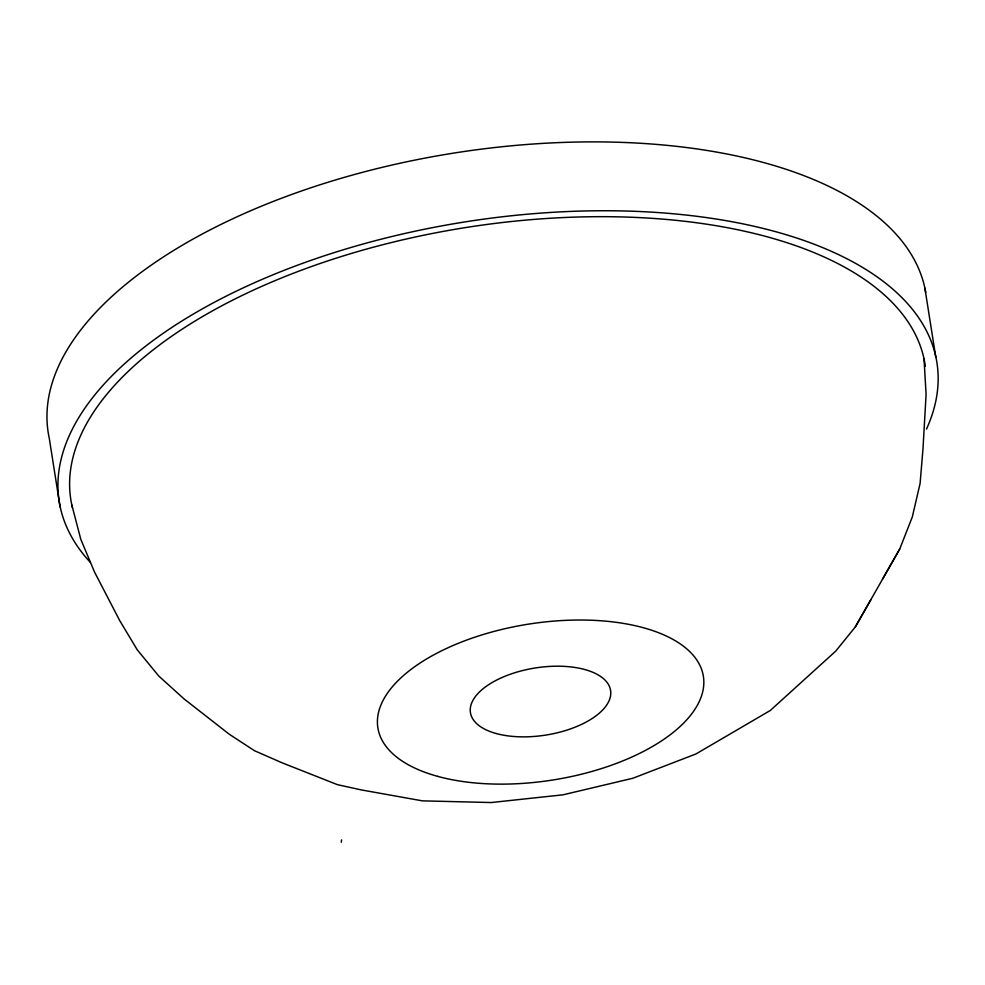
<?xml version="1.0" encoding="UTF-8"?>
<svg xmlns="http://www.w3.org/2000/svg" width="985" height="985" viewBox="0 0 985 985"><rect width="100%" height="100%" fill="white"/><g stroke="black" fill="none" stroke-linecap="round" stroke-linejoin="round"><path stroke-width="1.48" d="M341.29 842.286L341.536 839.897M71.843 505.046L80.795 539.3L94.535 572.063L119.727 620.612L137.272 649.854L158.819 676.092L184.072 698.931L229.197 734.182L254.512 750.73L282.239 762.87L337.436 784.663L361.273 789.908L422.417 800.854L491.195 802.541L562.952 794.833L632.776 778.273L695.915 753.981L770.319 710.468L835.76 651.097L855.362 626.854L899.687 549.113L912.295 517.014L920.101 483.426L922.982 448.877L926.085 394.419L924.029 358.983M855.362 626.854L870.925 599.631M882.474 579.229L899.687 549.113M924.878 288.088L935.75 356.976M60.122 507.053L49.25 438.177A444.333 212.674 -9 0 1 446.439 154.276A444.333 212.674 -9 0 1 925.728 292.483M90.398 562.423A444.333 212.674 -9 0 1 463.344 222.167A444.333 212.674 -9 0 1 926.491 429.091M72.496 507.878A432.44 206.973 -9 0 1 458.616 228.705A432.44 206.973 -9 0 1 925.346 366.334M496.157 733.517A70.957 33.97 -9 0 0 609.887 698.574A70.957 33.97 -9 0 0 515.414 672.546A70.957 33.97 -9 0 0 496.157 733.517M437.623 776.352A164.778 78.874 -9 0 0 701.751 695.201A164.778 78.874 -9 0 0 482.342 634.771A164.778 78.874 -9 0 0 437.623 776.352"/></g></svg>
